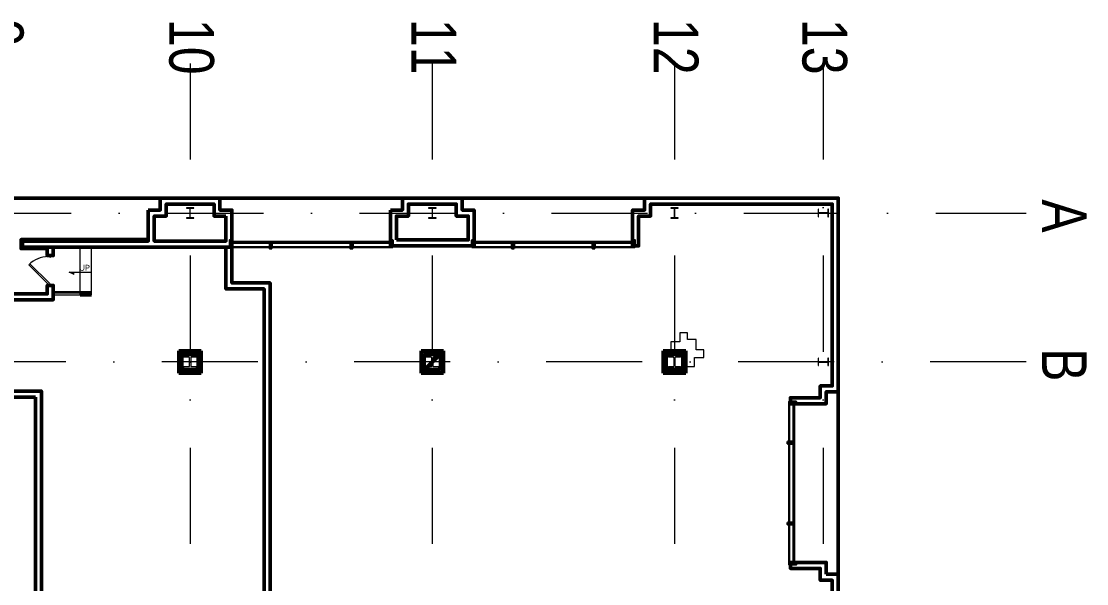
# Model space of a CAD drawing. Header units: inches. Extents: x -399 to 3145, y -842 to 1753.
# Drawn here: x 1718 to 3144, y 999 to 1751 of the extents above; entities that cross this region are included whole.
import ezdxf

# ---------------------------------------------------------------- set-up
doc = ezdxf.new("R2010")
doc.units = ezdxf.units.IN
doc.header["$MEASUREMENT"] = 0
doc.linetypes.add('IMPORT-DGN Style 4 _2_', pattern=[256.963558, 128.401528, -64.200764, 0.160502, -64.200764])
for name, color, linetype, lineweight in [('Level 10', 7, 'Continuous', 9), ('Level 11', 252, 'Continuous', 30), ('Level 12', 7, 'Continuous', 9), ('Level 16', 7, 'Continuous', 9), ('Level 20', 7, 'Continuous', 9), ('Level 25', 7, 'Continuous', 9), ('Level 26', 7, 'Continuous', 9), ('Level 28', 7, 'Continuous', 9)]:
    doc.layers.add(name, color=color, linetype=linetype, lineweight=lineweight)
doc.styles.add('Arial_2', font='arial.ttf', dxfattribs={"width": 0.8, "height": 11490.38961})
doc.styles.add('Arial_3', font='arial.ttf', dxfattribs={"width": 0.826773, "height": 1535.99688})

# ---------------------------------------------------------------- blocks, each defined once
blk = doc.blocks.new('1st-Floor-WCB_dwg_DWG_HA_1-825225-Level 1')
at = {"layer": 'Level 28', "lineweight": 50}
for points in [[(22986.5, 19941.5), (22986.5, 20033), (23077.9, 20033), (23077.9, 20026.9), (22992.6, 20026.9), (22992.6, 19941.5)], [(23163.3, 19941.5), (23163.3, 20026.9), (23077.9, 20026.9), (23077.9, 20033), (23169.4, 20033), (23169.4, 19941.5)], [(22986.5, 19850.1), (22986.5, 19941.5), (22992.6, 19941.5), (22992.6, 19856.2), (23077.9, 19856.2), (23077.9, 19850.1)], [(23169.4, 19850.1), (23077.9, 19850.1), (23077.9, 19856.2), (23163.3, 19856.2), (23163.3, 19941.5), (23169.4, 19941.5)]]:
    blk.add_hatch(color=3, dxfattribs=at).paths.add_polyline_path(points, flags=0)
blk = doc.blocks.new('1st-Floor-WCB_dwg_DWG_HA_2-825226-Level 1')
at = {"layer": 'Level 28', "lineweight": 50}
for points in [[(22986.5, 17966.4), (22986.5, 18057.9), (23077.9, 18057.9), (23077.9, 18047.8), (22996.5, 18047.8), (22996.5, 17966.4)], [(23159.3, 17966.4), (23159.3, 18047.8), (23077.9, 18047.8), (23077.9, 18057.9), (23169.4, 18057.9), (23169.4, 17966.4)], [(22986.5, 17875), (22986.5, 17966.4), (22996.5, 17966.4), (22996.5, 17885), (23077.9, 17885), (23077.9, 17875)], [(23077.9, 17875), (23077.9, 17885), (23159.3, 17885), (23159.3, 17966.4), (23169.4, 17966.4), (23169.4, 17875)]]:
    blk.add_hatch(color=3, dxfattribs=at).paths.add_polyline_path(points, flags=0)
blk = doc.blocks.new('1st-Floor-WCB_dwg_14W342-825230-Level 1')
at = {"layer": 'Level 12'}
for p, q in [((-3, 0), (3, 0)), ((0, 3), (0, -3)), ((3.6, -4.8), (6.9, -4.8))]:
    blk.add_line(p, q, dxfattribs=at)
at = {"layer": 'Level 12', "flags": 128}
for points in [[(-53.3, -49.9), (-53.3, -25), (-53.3, 0), (-53.3, 25), (-53.3, 49.9)], [(-53.3, 49.9), (-49.6, 49.9), (-45.9, 49.9), (-42.2, 49.9), (-38.5, 49.9)], [(-38.5, 49.9), (-38.5, 39.8), (-38.5, 29.6), (-38.5, 19.5), (-38.5, 9.3)], [(-33.9, 4.8), (-17, 4.8), (0, 4.8), (17, 4.8), (33.9, 4.8)], [(38.5, 9.3), (38.5, 19.5), (38.5, 29.6), (38.5, 39.8), (38.5, 49.9)], [(38.5, 49.9), (42.2, 49.9), (45.9, 49.9), (49.6, 49.9), (53.3, 49.9)], [(53.3, 49.9), (53.3, 25), (53.3, 0), (53.3, -25), (53.3, -49.9)], [(-38.5, -49.9), (-42.2, -49.9), (-45.9, -49.9), (-49.6, -49.9), (-53.3, -49.9)], [(-38.5, -9.3), (-38.5, -19.5), (-38.5, -29.6), (-38.5, -39.8), (-38.5, -49.9)], [(33.9, -4.8), (17, -4.8), (0, -4.8), (-17, -4.8), (-33.9, -4.8)], [(38.5, -49.9), (38.5, -39.8), (38.5, -29.6), (38.5, -19.5), (38.5, -9.3)], [(53.3, -49.9), (49.6, -49.9), (45.9, -49.9), (42.2, -49.9), (38.5, -49.9)]]:
    blk.add_lwpolyline(points, dxfattribs=at)
at = {"layer": 'Level 12'}
for centre, start, end in [((-33.9, 9.3), 180, 270), ((33.9, 9.3), 270, 360), ((-33.9, -9.3), 90, 180), ((33.9, -9.3), 0, 90)]:
    blk.add_arc(centre, 4.57, start, end, dxfattribs=at)
blk = doc.blocks.new('1st-Floor-WCB_dwg_14W287-825229-Level 1')
at = {"layer": 'Level 12'}
for p, q in [((-3, 0), (3, 0)), ((0, 3), (0, -3))]:
    blk.add_line(p, q, dxfattribs=at)
at = {"layer": 'Level 12', "flags": 128}
for points in [[(-51.1, -49.1), (-51.1, -24.6), (-51.1, 0), (-51.1, 24.6), (-51.1, 49.1)], [(-51.1, 49.1), (-47.9, 49.1), (-44.8, 49.1), (-41.6, 49.1), (-38.5, 49.1)], [(-38.5, 49.1), (-38.5, 39), (-38.5, 28.9), (-38.5, 18.7), (-38.5, 8.6)], [(-33.9, 4), (-17, 4), (0, 4), (17, 4), (33.9, 4)], [(38.5, 8.6), (38.5, 18.7), (38.5, 28.9), (38.5, 39), (38.5, 49.1)], [(38.5, 49.1), (41.6, 49.1), (44.8, 49.1), (47.9, 49.1), (51.1, 49.1)], [(51.1, 49.1), (51.1, 24.6), (51.1, 0), (51.1, -24.6), (51.1, -49.1)], [(-38.5, -49.1), (-41.6, -49.1), (-44.8, -49.1), (-47.9, -49.1), (-51.1, -49.1)], [(-38.5, -8.6), (-38.5, -18.7), (-38.5, -28.9), (-38.5, -39), (-38.5, -49.1)], [(33.9, -4), (17, -4), (0, -4), (-17, -4), (-33.9, -4)], [(38.5, -49.1), (38.5, -39), (38.5, -28.9), (38.5, -18.7), (38.5, -8.6)], [(51.1, -49.1), (47.9, -49.1), (44.8, -49.1), (41.6, -49.1), (38.5, -49.1)]]:
    blk.add_lwpolyline(points, dxfattribs=at)
at = {"layer": 'Level 12'}
for centre, start, end in [((-33.9, 8.6), 180, 270), ((33.9, 8.6), 270, 360), ((-33.9, -8.6), 90, 180), ((33.9, -8.6), 0, 90)]:
    blk.add_arc(centre, 4.57, start, end, dxfattribs=at)
blk = doc.blocks.new('1st-Floor-WCB_dwg_14W61-825238-Level 1')
at = {"layer": 'Level 12'}
for p, q in [((-3, 0), (3, 0)), ((0, 3), (0, -3))]:
    blk.add_line(p, q, dxfattribs=at)
at = {"layer": 'Level 12', "flags": 128}
for points in [[(-38.5, 30.5), (-39.4, 30.5), (-40.4, 30.5), (-41.3, 30.5), (-42.3, 30.5)], [(-42.3, 30.5), (-42.3, 15.2), (-42.3, 0), (-42.3, -15.2), (-42.3, -30.5)], [(-38.5, 4.2), (-38.5, 10.8), (-38.5, 17.3), (-38.5, 23.9), (-38.5, 30.5)], [(35.4, 1.1), (17.7, 1.1), (0, 1.1), (-17.7, 1.1), (-35.4, 1.1)], [(42.3, 30.5), (41.3, 30.5), (40.4, 30.5), (39.4, 30.5), (38.5, 30.5)], [(38.5, 30.5), (38.5, 23.9), (38.5, 17.3), (38.5, 10.8), (38.5, 4.2)], [(42.3, -30.5), (42.3, -15.2), (42.3, 0), (42.3, 15.2), (42.3, 30.5)], [(-42.3, -30.5), (-41.3, -30.5), (-40.4, -30.5), (-39.4, -30.5), (-38.5, -30.5)], [(-38.5, -30.5), (-38.5, -23.9), (-38.5, -17.3), (-38.5, -10.8), (-38.5, -4.2)], [(-35.4, -1.1), (-17.7, -1.1), (0, -1.1), (17.7, -1.1), (35.4, -1.1)], [(38.5, -4.2), (38.5, -10.8), (38.5, -17.3), (38.5, -23.9), (38.5, -30.5)], [(38.5, -30.5), (39.4, -30.5), (40.4, -30.5), (41.3, -30.5), (42.3, -30.5)]]:
    blk.add_lwpolyline(points, dxfattribs=at)
at = {"layer": 'Level 12'}
for centre, start, end in [((-35.4, 4.2), 180, 270), ((35.4, 4.2), 270, 360), ((-35.4, -4.2), 90, 180), ((35.4, -4.2), 0, 90)]:
    blk.add_arc(centre, 3.05, start, end, dxfattribs=at)

msp = doc.modelspace()

# ---------------------------------------------------------------- linework, layer by layer
at = {"layer": 'Level 10', "color": 40, "linetype": 'IMPORT-DGN Style 4 _2_'}
for p, q in [((1944.1, 1695), (1944.1, -842)), ((2268.1, 1695), (2268.1, -842)), ((2592.1, 1695), (2592.1, -842)), ((2791.1, 1695), (2791.1, -842)), ((-398.9, 1495), (3062.7, 1495)), ((3062.7, 1296), (-398.9, 1296))]:
    msp.add_line(p, q, dxfattribs=at)
at = {"layer": 'Level 16', "color": 50, "lineweight": 30}
for p, q in [((2000.1, 1456.4), (2212.1, 1456.4)), ((2324.1, 1456.4), (2536.1, 1456.4)), ((2053.6, 1449.4), (2158.6, 1449.4)), ((2377.6, 1449.4), (2482.6, 1449.4)), ((2752.4, 1028), (2752.4, 1240)), ((2745.4, 1081.5), (2745.4, 1186.5))]:
    msp.add_line(p, q, dxfattribs=at)
at = {"layer": 'Level 16', "color": 50, "lineweight": 30, "flags": 128}
for points in [[(2000.1, 1458.9), (1997.1, 1458.9), (1997.1, 1449.9), (2000.1, 1449.9), (2000.1, 1458.9), (1997.1, 1458.9)], [(2000.1, 1455.4), (2160.1, 1455.4), (2212.1, 1455.4)], [(2215.1, 1458.9), (2212.1, 1458.9), (2212.1, 1449.9), (2215.1, 1449.9), (2215.1, 1458.9), (2212.1, 1458.9)], [(2324.1, 1458.9), (2321.1, 1458.9), (2321.1, 1449.9), (2324.1, 1449.9), (2324.1, 1458.9), (2321.1, 1458.9)], [(2324.1, 1455.4), (2484.1, 1455.4), (2536.1, 1455.4)], [(2539.1, 1458.9), (2536.1, 1458.9), (2536.1, 1449.9), (2539.1, 1449.9), (2539.1, 1458.9), (2536.1, 1458.9)], [(1997.1, 1449.9), (1997.1, 1449.4), (2050.6, 1449.4)], [(2161.6, 1449.4), (2215.1, 1449.4), (2215.1, 1449.9)], [(2321.1, 1449.9), (2321.1, 1449.4), (2374.6, 1449.4)], [(2485.6, 1449.4), (2539.1, 1449.4), (2539.1, 1449.9)], [(2745.4, 1189.5), (2745.4, 1243), (2745.9, 1243)], [(2754.9, 1243), (2754.9, 1240), (2745.9, 1240), (2745.9, 1243), (2754.9, 1243), (2754.9, 1240)], [(2751.4, 1028), (2751.4, 1188), (2751.4, 1240)], [(2745.9, 1025), (2745.4, 1025), (2745.4, 1078.5)], [(2754.9, 1028), (2754.9, 1025), (2745.9, 1025), (2745.9, 1028), (2754.9, 1028), (2754.9, 1025)]]:
    msp.add_lwpolyline(points, dxfattribs=at)
for points in [[(2053.6, 1447.4), (2053.6, 1455.4), (2050.6, 1455.4), (2050.6, 1447.4)], [(2161.6, 1447.4), (2161.6, 1455.4), (2158.6, 1455.4), (2158.6, 1447.4)], [(2377.6, 1447.4), (2377.6, 1455.4), (2374.6, 1455.4), (2374.6, 1447.4)], [(2485.6, 1447.4), (2485.6, 1455.4), (2482.6, 1455.4), (2482.6, 1447.4)], [(2743.4, 1189.5), (2751.4, 1189.5), (2751.4, 1186.5), (2743.4, 1186.5)], [(2743.4, 1081.5), (2751.4, 1081.5), (2751.4, 1078.5), (2743.4, 1078.5)]]:
    msp.add_lwpolyline(points, close=True, dxfattribs=at)
at = {"layer": 'Level 20', "color": 40}
for p, q in [((1797.1, 1385.5), (1797.1, 1449.5)), ((1782.4, 1415.9), (1812.1, 1415.9)), ((1761.1, 1390), (1812.1, 1390)), ((1761.1, 1388.5), (1812.1, 1388.5))]:
    msp.add_line(p, q, dxfattribs=at)
at = {"layer": 'Level 20', "color": 40, "flags": 128}
for points in [[(1761.1, 1385.5), (1812.1, 1385.5), (1812.1, 1449.5)], [(1788.7, 1412.9), (1788.7, 1412.9), (1788.7, 1415.9)]]:
    msp.add_lwpolyline(points, dxfattribs=at)
at = {"layer": 'Level 20', "color": 40}
msp.add_arc((1775.3, 1392.3), 24.6, 57.0293, 73.2885, dxfattribs=at)
at = {"layer": 'Level 25', "color": 2, "lineweight": 13, "flags": 128}
for points in [[(1729.8, 1427.3), (1755.9, 1401.2), (1754.5, 1399.7), (1728.3, 1425.9)], [(1755, 1438.2), (1754.5, 1438.2), (1754.5, 1436.7), (1756.5, 1436.7), (1756.5, 1436.2), (1757.5, 1436.2), (1757.5, 1436.7), (1759.5, 1436.7), (1759.5, 1438.2), (1759, 1438.2)], [(1755, 1398.2), (1754.5, 1398.2), (1754.5, 1399.7), (1756.5, 1399.7), (1756.5, 1400.2), (1757.5, 1400.2), (1757.5, 1399.7), (1759.5, 1399.7), (1759.5, 1398.2), (1759, 1398.2)]]:
    msp.add_lwpolyline(points, dxfattribs=at)
at = {"layer": 'Level 25', "color": 2, "lineweight": 13}
msp.add_arc((1754.5, 1399.7), 37, 90, 135, dxfattribs=at)
at = {"layer": 'Level 26', "color": 141, "flags": 128}
msp.add_lwpolyline([(2577.1, 1281), (2607.1, 1281), (2607.1, 1290), (2619, 1290), (2619, 1302.1), (2631.2, 1302.1), (2631.2, 1312), (2621.2, 1312), (2621.2, 1326), (2609.3, 1326), (2609.3, 1335), (2599.1, 1335), (2599.1, 1323), (2587.3, 1323), (2587.3, 1311), (2577, 1311), (2577, 1281)], dxfattribs=at)
at = {"layer": 'Level 28', "color": 3, "lineweight": 50}
for p, q in [((1904.1, 1515), (1660.1, 1515)), ((2228.1, 1515), (1984.1, 1515)), ((1812.1, 1385.5), (1797.1, 1385.5)), ((1929.1, 1281), (1929.1, 1311)), ((1959.1, 1311), (1929.1, 1311)), ((1930.7, 1282.6), (1930.7, 1309.4)), ((1957.4, 1309.4), (1930.7, 1309.4)), ((1933.1, 1285), (1933.1, 1307)), ((1955.1, 1307), (1933.1, 1307)), ((1955.1, 1285), (1955.1, 1307)), ((1957.4, 1282.6), (1957.4, 1309.4)), ((1959.1, 1281), (1959.1, 1311)), ((2253.1, 1281), (2283.1, 1311)), ((2253.1, 1281), (2283.1, 1311)), ((2253.1, 1281), (2253.1, 1311)), ((2283.1, 1311), (2253.1, 1311)), ((2282.1, 1310), (2254.1, 1282)), ((2282.1, 1310), (2254.1, 1282)), ((2282.1, 1310), (2254.1, 1310)), ((2254.1, 1282), (2254.1, 1310)), ((2257.1, 1285), (2279.1, 1307)), ((2257.1, 1285), (2279.1, 1307)), ((2257.1, 1285), (2257.1, 1307)), ((2279.1, 1307), (2257.1, 1307)), ((2279.1, 1285), (2279.1, 1307)), ((2282.1, 1310), (2282.1, 1282)), ((2283.1, 1281), (2283.1, 1311)), ((2577.1, 1281), (2577.1, 1311)), ((2607.1, 1311), (2577.1, 1311)), ((2606.1, 1310), (2578.1, 1310)), ((2578.1, 1282), (2578.1, 1310)), ((2581.1, 1285), (2581.1, 1307)), ((2603.1, 1307), (2581.1, 1307)), ((2603.1, 1285), (2603.1, 1307)), ((2606.1, 1310), (2606.1, 1282)), ((2607.1, 1281), (2607.1, 1311)), ((1933.1, 1285), (1955.1, 1285)), ((2257.1, 1285), (2279.1, 1285)), ((2581.1, 1285), (2603.1, 1285)), ((1929.1, 1281), (1959.1, 1281)), ((1930.7, 1282.6), (1957.4, 1282.6)), ((2253.1, 1281), (2283.1, 1281)), ((2282.1, 1282), (2254.1, 1282)), ((2577.1, 1281), (2607.1, 1281)), ((2606.1, 1282), (2578.1, 1282)), ((2811.1, 1012), (2811.1, 1256))]:
    msp.add_line(p, q, dxfattribs=at)
at = {"layer": 'Level 28', "color": 3, "lineweight": 50, "flags": 128}
for points in [[(1888.1, 1499), (1888.1, 1457.5), (1720.1, 1457.5), (1720.1, 1449.5), (2000.1, 1449.5), (2000.1, 1499), (1984.1, 1499), (1984.1, 1515), (1904.1, 1515), (1904.1, 1499)], [(2212.1, 1499), (2212.1, 1451), (2324.1, 1451), (2324.1, 1499), (2308.1, 1499), (2308.1, 1515), (2228.1, 1515), (2228.1, 1499)], [(1992.1, 1491), (1992.1, 1457.5), (1896.1, 1457.5), (1896.1, 1491), (1912.1, 1491), (1912.1, 1507), (1976.1, 1507), (1976.1, 1491)], [(2220.1, 1459), (2220.1, 1491), (2236.1, 1491), (2236.1, 1507), (2300.1, 1507), (2300.1, 1491), (2316.1, 1491), (2316.1, 1459)], [(2787.1, 1264), (2803.1, 1264)], [(2795.1, 1012), (2795.1, 1028), (2747.1, 1028), (2747.1, 1020), (2787.1, 1020), (2787.1, 1004), (2803.1, 1004), (2803.1, 940), (2787.1, 940), (2787.1, 924), (2747.1, 924), (2747.1, 916), (2795.1, 916), (2795.1, 932), (2811.1, 932), (2811.1, 1012)]]:
    msp.add_lwpolyline(points, close=True, dxfattribs=at)
for points in [[(2811.1, 1256), (2811.1, 1515), (2552.1, 1515), (2308.1, 1515)], [(2544.1, 1491), (2560.1, 1491), (2544.1, 1491), (2544.1, 1451), (2536.1, 1451), (2536.1, 1499), (2552.1, 1499), (2552.1, 1515), (2552.1, 1499)], [(2803.1, 1264), (2803.1, 1507), (2560.1, 1507), (2560.1, 1491), (2560.1, 1507)], [(1888.1, 1459.5), (1718.1, 1459.5), (1718.1, 1447.5), (1753.1, 1447.5)], [(1753.1, 1449.5), (1753.1, 1438.2), (1761.1, 1438.2), (1761.1, 1449.5)], [(1992.1, 1449.5), (1992.1, 1393.5), (2043.1, 1393.5), (2043.1, 987), (1930.3, 987), (1930.3, 965), (1925.1, 965), (1925.1, 957), (1977.1, 957), (1977.1, 930), (1985.1, 930), (1985.1, 979), (2051.1, 979), (2051.1, 1401.5), (2000.1, 1401.5), (2000.1, 1451)], [(1613.1, 1281), (1613.1, 1257), (1690.1, 1257), (1690.1, 1387), (1753.1, 1387), (1753.1, 1398.2), (1761.1, 1398.2), (1761.1, 1379), (1698.1, 1379), (1698.1, 1257), (1745.1, 1257), (1745.1, 965)], [(1605.1, 1281), (1605.1, 1231), (1613.1, 1231), (1613.1, 1249), (1737.1, 1249)], [(2787.1, 1248), (2787.1, 1264), (2787.1, 1248), (2747.1, 1248), (2747.1, 1240)], [(2795.1, 1240), (2795.1, 1256), (2811.1, 1256), (2795.1, 1256), (2795.1, 1240), (2747.1, 1240)], [(1638.1, 957), (1638.1, 990), (1613.1, 990), (1613.1, 1191), (1605.1, 1191), (1605.1, 824.5), (1613.1, 824.5), (1613.1, 829), (1857.1, 829), (1857.1, 842), (1849.1, 842), (1849.1, 837), (1613.1, 837), (1613.1, 957), (1861.1, 957), (1861.1, 965), (1638.1, 965), (1737.1, 965), (1737.1, 1249)]]:
    msp.add_lwpolyline(points, dxfattribs=at)

# ---------------------------------------------------------------- block references
at = {"rotation": 270}
for name, p, xscale, yscale, zscale in [('1st-Floor-WCB_dwg_14W61-825238-Level 1', (1944.1, 1495), 0.1640419947506442, 0.1640419947506442, 0.1640419947506442), ('1st-Floor-WCB_dwg_14W61-825238-Level 1', (2268.1, 1495), 0.1640419947506442, 0.1640419947506442, 0.1640419947506442), ('1st-Floor-WCB_dwg_14W61-825238-Level 1', (2592.1, 1495), 0.1640419947506442, 0.1640419947506442, 0.1640419947506442), ('1st-Floor-WCB_dwg_DWG_HA_2-825226-Level 1', (-1003.2, 5081.7), 0.1640420060178943, 0.1640420060178943, 0.1640420060178943), ('1st-Floor-WCB_dwg_14W342-825230-Level 1', (1944.1, 1296), 0.1640419947506442, 0.1640419947506442, 0.1640419947506442), ('1st-Floor-WCB_dwg_DWG_HA_1-825225-Level 1', (-1003.2, 5081.7), 0.1640420060178943, 0.1640420060178943, 0.1640420060178943), ('1st-Floor-WCB_dwg_14W342-825230-Level 1', (2268.1, 1296), 0.1640419947506442, 0.1640419947506442, 0.1640419947506442), ('1st-Floor-WCB_dwg_14W287-825229-Level 1', (2592.1, 1296), 0.1640419947506442, 0.1640419947506442, 0.1640419947506442)]:
    msp.add_blockref(name, p, dxfattribs=dict(at, xscale=xscale, yscale=yscale, zscale=zscale))
at = {"xscale": 0.1640419947506442, "yscale": 0.1640419947506442, "zscale": 0.1640419947506442}
for p in [(2791.1, 1495), (2791.1, 1296)]:
    msp.add_blockref('1st-Floor-WCB_dwg_14W61-825238-Level 1', p, dxfattribs=at)

# ---------------------------------------------------------------- texts
at = {"layer": 'Level 11', "color": 2, "lineweight": 9, "attachment_point": 1, "rotation": 270, "line_spacing_factor": 0.939198, "style": 'Arial_2'}
for s, insert, char_height, width in [('9', (1721.4, 1754.5), 59.8, 44.64), ('10', (1976.1, 1754.5), 59.85, 89.28), ('11', (2300.1, 1754.5), 59.85, 89.28), ('12', (2624.1, 1754.5), 59.85, 89.28), ('13', (2823.1, 1754.5), 59.85, 89.28), ('A', (3143.5, 1513.4), 59.8, 53.28), ('B', (3143.5, 1314.4), 59.8, 53.28)]:
    msp.add_mtext(s, dxfattribs=dict(at, insert=insert, char_height=char_height, width=width))
at = {"layer": 'Level 20', "color": 2, "insert": (1803.1, 1425.8), "char_height": 8, "width": 14.984, "attachment_point": 2, "line_spacing_factor": 0.936784, "style": 'Arial_3'}
msp.add_mtext('UP', dxfattribs=at)

doc.saveas('drawing.dxf')
